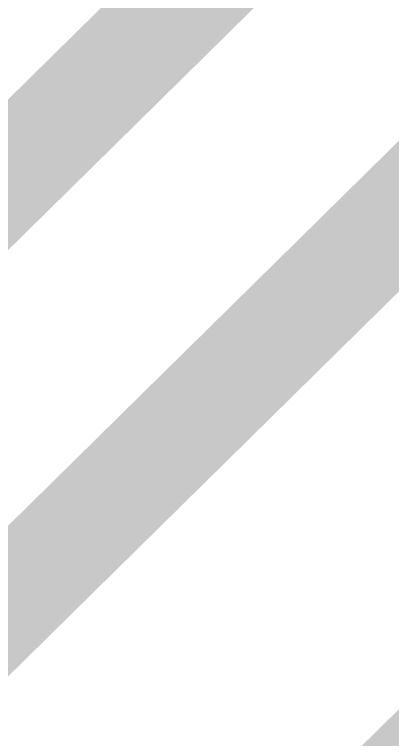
# Model space of a CAD drawing. Header units: metres. Extents: x 326467 to 340077, y 1811030 to 1824953.
# Drawn here: x 327416.6 to 327427.28, y 1813745.83 to 1813766.3 of the extents above; entities that cross this region are included whole.
import ezdxf

# ---------------------------------------------------------------- set-up
doc = ezdxf.new("R2010")
doc.units = ezdxf.units.M
doc.header["$MEASUREMENT"] = 0
for name, color, linetype in [('HAZARDS LINE', 1, 'Continuous'), ('HIGH TIDE LINE', 6, 'Continuous'), ('INTERTIDAL ZONE', 5, 'Continuous'), ('LOW TIDE LINE', 5, 'Continuous'), ('NDZ-200M FROM CRZ', 30, 'Continuous'), ('RIVER HATCH', 4, 'Continuous')]:
    doc.layers.add(name, color=color, linetype=linetype)

# ---------------------------------------------------------------- blocks, each defined once
blk = doc.blocks.new('16')
at = {"layer": 'INTERTIDAL ZONE'}
h = blk.add_hatch(dxfattribs=at)
h.set_pattern_fill('CROSS', color=256, scale=6.064284, angle=-0.4421)
h.set_pattern_definition([(359.5579, (320150.772, 1810233.3), (38.8042, 38.2099), [19.2541, -57.7623]), (89.5579, (320160.324, 1810223.598), (-38.2099, 38.8042), [19.2541, -57.7623])])
h.paths.add_polyline_path([(327459.397, 1813832.186), (327471.525, 1813832.092), (327471.556, 1813836.135), (327475.598, 1813836.104), (327475.629, 1813840.147), (327479.672, 1813840.116), (327479.797, 1813856.288), (327483.87, 1813860.3), (327479.859, 1813864.374), (327479.953, 1813876.503), (327484.026, 1813880.515), (327484.057, 1813884.558), (327492.173, 1813888.539), (327492.236, 1813896.625), (327496.309, 1813900.637), (327500.383, 1813904.649), (327504.457, 1813908.661), (327524.669, 1813908.505), (327528.68, 1813904.431), (327532.723, 1813904.399), (327532.691, 1813900.356), (327540.776, 1813900.294), (327544.787, 1813896.22), (327548.861, 1813900.231), (327552.904, 1813900.2), (327553.06, 1813920.416), (327557.133, 1813924.428), (327557.164, 1813928.471), (327561.238, 1813932.482), (327565.312, 1813936.494), (327565.374, 1813944.58), (327569.416, 1813944.549), (327569.572, 1813964.765), (327565.561, 1813968.839), (327565.717, 1813989.054), (327561.675, 1813989.085), (327557.632, 1813989.117), (327557.664, 1813993.16), (327553.621, 1813993.191), (327553.684, 1814001.277), (327549.641, 1814001.308), (327549.797, 1814021.524), (327553.871, 1814025.536), (327557.944, 1814029.547), (327558.007, 1814037.634), (327562.049, 1814037.602), (327562.08, 1814041.645), (327566.154, 1814045.657), (327566.185, 1814049.7), (327562.112, 1814045.688), (327553.964, 1814037.665), (327553.933, 1814033.622), (327545.817, 1814029.641), (327541.743, 1814025.629), (327541.712, 1814021.586), (327537.607, 1814013.531), (327537.576, 1814009.488), (327537.545, 1814005.445), (327537.514, 1814001.402), (327545.443, 1813981.124), (327549.454, 1813977.05), (327553.465, 1813972.976), (327553.434, 1813968.932), (327561.488, 1813964.827), (327565.499, 1813960.753), (327565.468, 1813956.71), (327565.405, 1813948.624), (327561.332, 1813944.612), (327561.3, 1813940.569), (327561.269, 1813936.526), (327557.196, 1813932.514), (327553.122, 1813928.502), (327549.048, 1813924.49), (327544.975, 1813920.478), (327540.932, 1813920.509), (327536.859, 1813916.497), (327532.785, 1813912.485), (327528.743, 1813912.517), (327524.731, 1813916.591), (327520.72, 1813920.665), (327516.678, 1813920.696), (327508.562, 1813916.716), (327504.519, 1813916.747), (327496.372, 1813908.723), (327488.256, 1813904.742), (327484.182, 1813900.731), (327480.14, 1813900.762), (327480.109, 1813896.719), (327480.077, 1813892.676), (327475.973, 1813884.621), (327475.91, 1813876.535), (327475.879, 1813872.491), (327471.743, 1813860.393), (327471.712, 1813856.35), (327471.681, 1813852.307), (327467.576, 1813844.252), (327467.544, 1813840.209), (327459.46, 1813840.272), (327451.344, 1813836.291), (327447.301, 1813836.322), (327443.227, 1813832.31), (327439.154, 1813828.298), (327443.165, 1813824.224), (327443.134, 1813820.181), (327447.114, 1813812.064), (327451.125, 1813807.989), (327451.094, 1813803.946), (327451.063, 1813799.903), (327451.032, 1813795.86), (327451, 1813791.817), (327446.896, 1813783.762), (327442.791, 1813775.707), (327438.686, 1813767.652), (327434.643, 1813767.683), (327430.57, 1813763.672), (327422.423, 1813755.648), (327418.349, 1813751.636), (327414.275, 1813747.624), (327414.244, 1813743.581), (327406.097, 1813735.557), (327401.992, 1813727.502), (327397.95, 1813727.533), (327397.918, 1813723.49), (327393.845, 1813719.479), (327385.729, 1813715.498), (327377.613, 1813711.517), (327373.539, 1813707.505), (327369.465, 1813703.493), (327389.678, 1813703.337), (327389.709, 1813707.38), (327393.751, 1813707.349), (327393.782, 1813711.392), (327397.856, 1813715.404), (327401.93, 1813719.416), (327405.972, 1813719.385), (327406.003, 1813723.428), (327410.046, 1813723.397), (327410.077, 1813727.44), (327414.119, 1813727.409), (327418.193, 1813731.421), (327418.224, 1813735.464), (327422.267, 1813735.432), (327422.298, 1813739.476), (327426.34, 1813739.444), (327426.371, 1813743.487), (327430.445, 1813747.499), (327434.519, 1813751.511), (327434.55, 1813755.554), (327438.592, 1813755.523), (327438.624, 1813759.566), (327442.697, 1813763.578), (327442.728, 1813767.621), (327446.771, 1813767.59), (327446.802, 1813771.633), (327450.876, 1813775.645), (327450.938, 1813783.731), (327454.98, 1813783.7), (327455.043, 1813791.786), (327459.085, 1813791.755), (327459.148, 1813799.841), (327463.19, 1813799.81), (327463.346, 1813820.025), (327459.304, 1813820.056)])
at = {"layer": 'HAZARDS LINE', "lineweight": 18, "const_width": 3.032}
blk.add_lwpolyline([(327385.822, 1813727.627), (327389.865, 1813727.596), (327389.896, 1813731.639), (327393.938, 1813731.608), (327398.012, 1813735.62), (327402.117, 1813743.675), (327406.19, 1813747.686), (327406.222, 1813751.729), (327410.264, 1813751.698), (327410.295, 1813755.741), (327414.369, 1813759.753), (327418.443, 1813763.765), (327422.516, 1813767.777), (327422.547, 1813771.82)], dxfattribs=at)
at = {"layer": 'HIGH TIDE LINE', "color": 220, "linetype": 'Continuous', "lineweight": 15, "true_color": 0xff00c5, "const_width": 3.032}
blk.add_lwpolyline([(327442.791, 1813775.707), (327438.686, 1813767.652), (327434.643, 1813767.683), (327430.57, 1813763.672), (327422.423, 1813755.648), (327418.349, 1813751.636), (327414.275, 1813747.624), (327414.244, 1813743.581), (327406.097, 1813735.557), (327401.992, 1813727.502), (327397.95, 1813727.533), (327397.918, 1813723.49), (327393.845, 1813719.479), (327385.729, 1813715.498), (327377.613, 1813711.517), (327373.539, 1813707.505), (327369.465, 1813703.493), (327365.423, 1813703.525), (327361.38, 1813703.556), (327357.307, 1813699.544), (327353.264, 1813699.575), (327349.222, 1813699.606), (327349.191, 1813695.563), (327345.117, 1813691.551)], dxfattribs=at)
at = {"layer": 'INTERTIDAL ZONE', "const_width": 3.032, "flags": 128}
for points in [[(327442.791, 1813775.707), (327438.686, 1813767.652), (327434.643, 1813767.683), (327430.57, 1813763.672), (327422.423, 1813755.648), (327418.349, 1813751.636), (327414.275, 1813747.624), (327414.244, 1813743.581), (327406.097, 1813735.557), (327401.992, 1813727.502), (327397.95, 1813727.533), (327397.918, 1813723.49), (327393.845, 1813719.479), (327385.729, 1813715.498)], [(327369.465, 1813703.493), (327389.678, 1813703.337), (327389.709, 1813707.38), (327393.751, 1813707.349), (327393.782, 1813711.392), (327397.856, 1813715.404), (327401.93, 1813719.416), (327405.972, 1813719.385), (327406.003, 1813723.428), (327410.046, 1813723.397), (327410.077, 1813727.44), (327414.119, 1813727.409), (327418.193, 1813731.421), (327418.224, 1813735.464), (327422.267, 1813735.432), (327422.298, 1813739.476), (327426.34, 1813739.444), (327426.371, 1813743.487), (327430.445, 1813747.499), (327434.519, 1813751.511), (327434.55, 1813755.554), (327438.592, 1813755.523), (327438.624, 1813759.566), (327442.697, 1813763.578)]]:
    blk.add_lwpolyline(points, dxfattribs=at)
at = {"layer": 'LOW TIDE LINE', "lineweight": 18, "const_width": 3.032}
blk.add_lwpolyline([(327442.697, 1813763.578), (327438.624, 1813759.566), (327438.592, 1813755.523), (327434.55, 1813755.554), (327434.519, 1813751.511), (327430.445, 1813747.499), (327426.371, 1813743.487), (327426.34, 1813739.444), (327422.298, 1813739.476), (327422.267, 1813735.432), (327418.224, 1813735.464), (327418.193, 1813731.421), (327414.119, 1813727.409), (327410.077, 1813727.44), (327410.046, 1813723.397), (327406.003, 1813723.428), (327405.972, 1813719.385), (327401.93, 1813719.416), (327397.856, 1813715.404), (327393.782, 1813711.392), (327393.751, 1813707.349), (327389.709, 1813707.38), (327389.678, 1813703.337), (327369.465, 1813703.493)], dxfattribs=at)
at = {"layer": 'NDZ-200M FROM CRZ', "const_width": 3.032, "flags": 128}
blk.add_lwpolyline([(327345.117, 1813691.551), (327349.191, 1813695.563), (327349.222, 1813699.606), (327353.264, 1813699.575), (327357.307, 1813699.544), (327361.38, 1813703.556), (327365.423, 1813703.525), (327369.465, 1813703.493), (327373.539, 1813707.505), (327377.613, 1813711.517), (327385.729, 1813715.498), (327393.845, 1813719.479), (327397.918, 1813723.49), (327397.95, 1813727.533), (327401.992, 1813727.502), (327406.097, 1813735.557), (327414.244, 1813743.581), (327414.275, 1813747.624), (327418.349, 1813751.636), (327422.423, 1813755.648), (327430.57, 1813763.672), (327434.643, 1813767.683), (327438.686, 1813767.652), (327442.791, 1813775.707)], dxfattribs=at)
at = {"layer": 'RIVER HATCH', "const_width": 3.032, "flags": 128}
blk.add_lwpolyline([(327442.697, 1813763.578), (327438.624, 1813759.566), (327438.592, 1813755.523), (327434.55, 1813755.554), (327434.519, 1813751.511), (327430.445, 1813747.499), (327426.371, 1813743.487), (327426.34, 1813739.444), (327422.298, 1813739.476), (327422.267, 1813735.432), (327418.224, 1813735.464), (327418.193, 1813731.421), (327414.119, 1813727.409), (327410.077, 1813727.44), (327410.046, 1813723.397), (327406.003, 1813723.428), (327405.972, 1813719.385), (327401.93, 1813719.416), (327397.856, 1813715.404), (327393.782, 1813711.392), (327393.751, 1813707.349), (327389.709, 1813707.38), (327389.678, 1813703.337), (327369.465, 1813703.493)], dxfattribs=at)

msp = doc.modelspace()

# ---------------------------------------------------------------- block references
msp.add_blockref('16', (0, 0))

doc.saveas('drawing.dxf')
